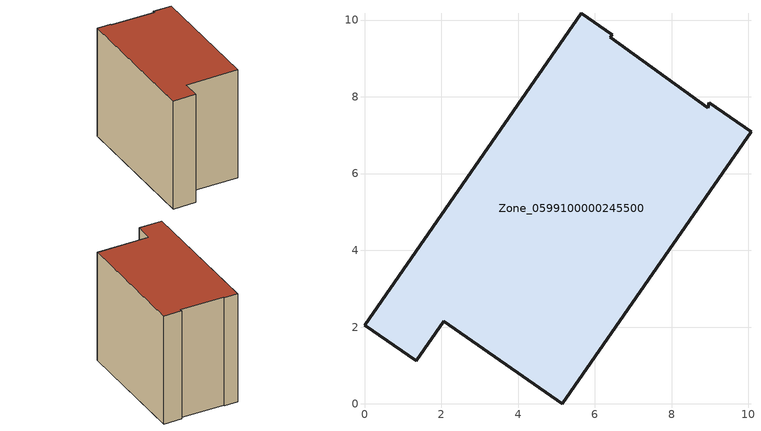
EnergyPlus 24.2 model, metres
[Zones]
Zone_0599100000245500
 floor ground (C_G): 5.65,10.18 6.46,9.61 6.4,9.55 8.94,7.71 8.99,7.85 10.07,7.09 5.15,0 2.07,2.15 1.35,1.12 0,2.06 z0
 wall outside (C_F): 5.65,10.18 0,2.06 1.35,1.12 2.07,2.15 5.15,0 10.07,7.09 8.99,7.85 8.94,7.71 6.4,9.55 6.46,9.61 5.65,10.18 z0:8.14
 roof outside (C_R): 6.46,9.61 5.65,10.18 0,2.06 1.35,1.12 2.07,2.15 5.15,0 10.07,7.09 8.99,7.85 8.94,7.71 6.4,9.55 z8.14
[BUILDING]
Pand.0599100000245500: North Axis=0; Terrain=City; Loads Convergence Tolerance Value=0.04; Temperature Convergence Tolerance Value=0.4; Solar Distribution=FullExterior; Maximum Number of Warmup Days=25; Minimum Number of Warmup Days=1
[Site:Location]
Rotterdam.The.Hague.AP_ZH_NLD Design_Conditions: Latitude=51.96; Longitude=4.45; Time Zone=1; Elevation=-4.5
[SITE:GROUNDTEMPERATURE:BUILDINGSURFACE]
18, 18, 18, 18, 18, 18, 18, 18, 18, 18, 18, 18
[MATERIAL] Thermal Absorptance=0.9; Solar Absorptance=0.7; Visible Absorptance=0.7
Name | Roughness | Thickness | Conductivity | Density | Specific Heat
G.TI.1975-1991 | MediumSmooth | 0.15 | 0.288461 | 540 | 1210
F.TI.1975-1991 | Rough | 0.3 | 0.230769 | 1920 | 840
R.TI.1975-1991 | MediumRough | 0.2 | 0.153846 | 1500 | 1000
[CONSTRUCTION]
C_G: G.TI.1975-1991
C_F: F.TI.1975-1991
C_R: R.TI.1975-1991
[ZONE]
Zone_0599100000245500: Type=1; Multiplier=1; Ceiling Height=Autocalculate; Volume=Autocalculate; Floor Area=autocalculate; Part of Total Floor Area=Yes
[ZONEINFILTRATION:DESIGNFLOWRATE]
Infil_Zone_0599100000245500: Zone or ZoneList or Space or SpaceList=Zone_0599100000245500; Schedule=AlwaysOn; Design Flow Rate Calculation Method=Flow/Area; Flow Rate per Floor Area=0.003; Constant Term Coefficient=1; Temperature Term Coefficient=0; Velocity Term Coefficient=0; Velocity Squared Term Coefficient=0
[HVACTEMPLATE:ZONE:IDEALLOADSAIRSYSTEM]
Zone_0599100000245500: Maximum Heating Supply Air Temperature=50; Minimum Cooling Supply Air Temperature=13; Maximum Heating Supply Air Humidity Ratio=0.0156; Minimum Cooling Supply Air Humidity Ratio=0.0077; Heating Limit=NoLimit; Cooling Limit=NoLimit; Dehumidification Control Type=ConstantSensibleHeatRatio; Cooling Sensible Heat Ratio=0.7; Dehumidification Setpoint=60; Humidification Control Type=None; Humidification Setpoint=30; Outdoor Air Method=None; Outdoor Air Flow Rate per Person=0.00944; Outdoor Air Flow Rate per Zone Floor Area=0; Outdoor Air Flow Rate per Zone=0; Demand Controlled Ventilation Type=None; Outdoor Air Economizer Type=NoEconomizer; Heat Recovery Type=None; Sensible Heat Recovery Effectiveness=0.7; Latent Heat Recovery Effectiveness=0.65
[ZONECONTROL:THERMOSTAT]
ThermostatControl_Zone_0599100000245500: Zone or ZoneList=Zone_0599100000245500; Control Type Schedule=DualSetpointControlType; Control 1=Thermostat_Zone_0599100000245500; Temperature Difference Between Cutout And Setpoint=0
[THERMOSTATSETPOINT:DUALSETPOINT]
Thermostat_Zone_0599100000245500: Heating Setpoint Temperature Schedule=HeatingSetpoint_Zone_0599100000245500; Cooling Setpoint Temperature Schedule=CoolingSetpoint_Zone_0599100000245500
[SCHEDULE:COMPACT]
HeatingSetpoint_Zone_0599100000245500: Through: 12/31, For: AllDays, Until: 24:00, 21
CoolingSetpoint_Zone_0599100000245500: Through: 12/31, For: AllDays, Until: 24:00, 24
DualSetpointControlType: Through: 12/31, For: AllDays, Until: 24:00, 4
AlwaysOn: Through: 12/31, For: AllDays, Until: 24:00, 1
